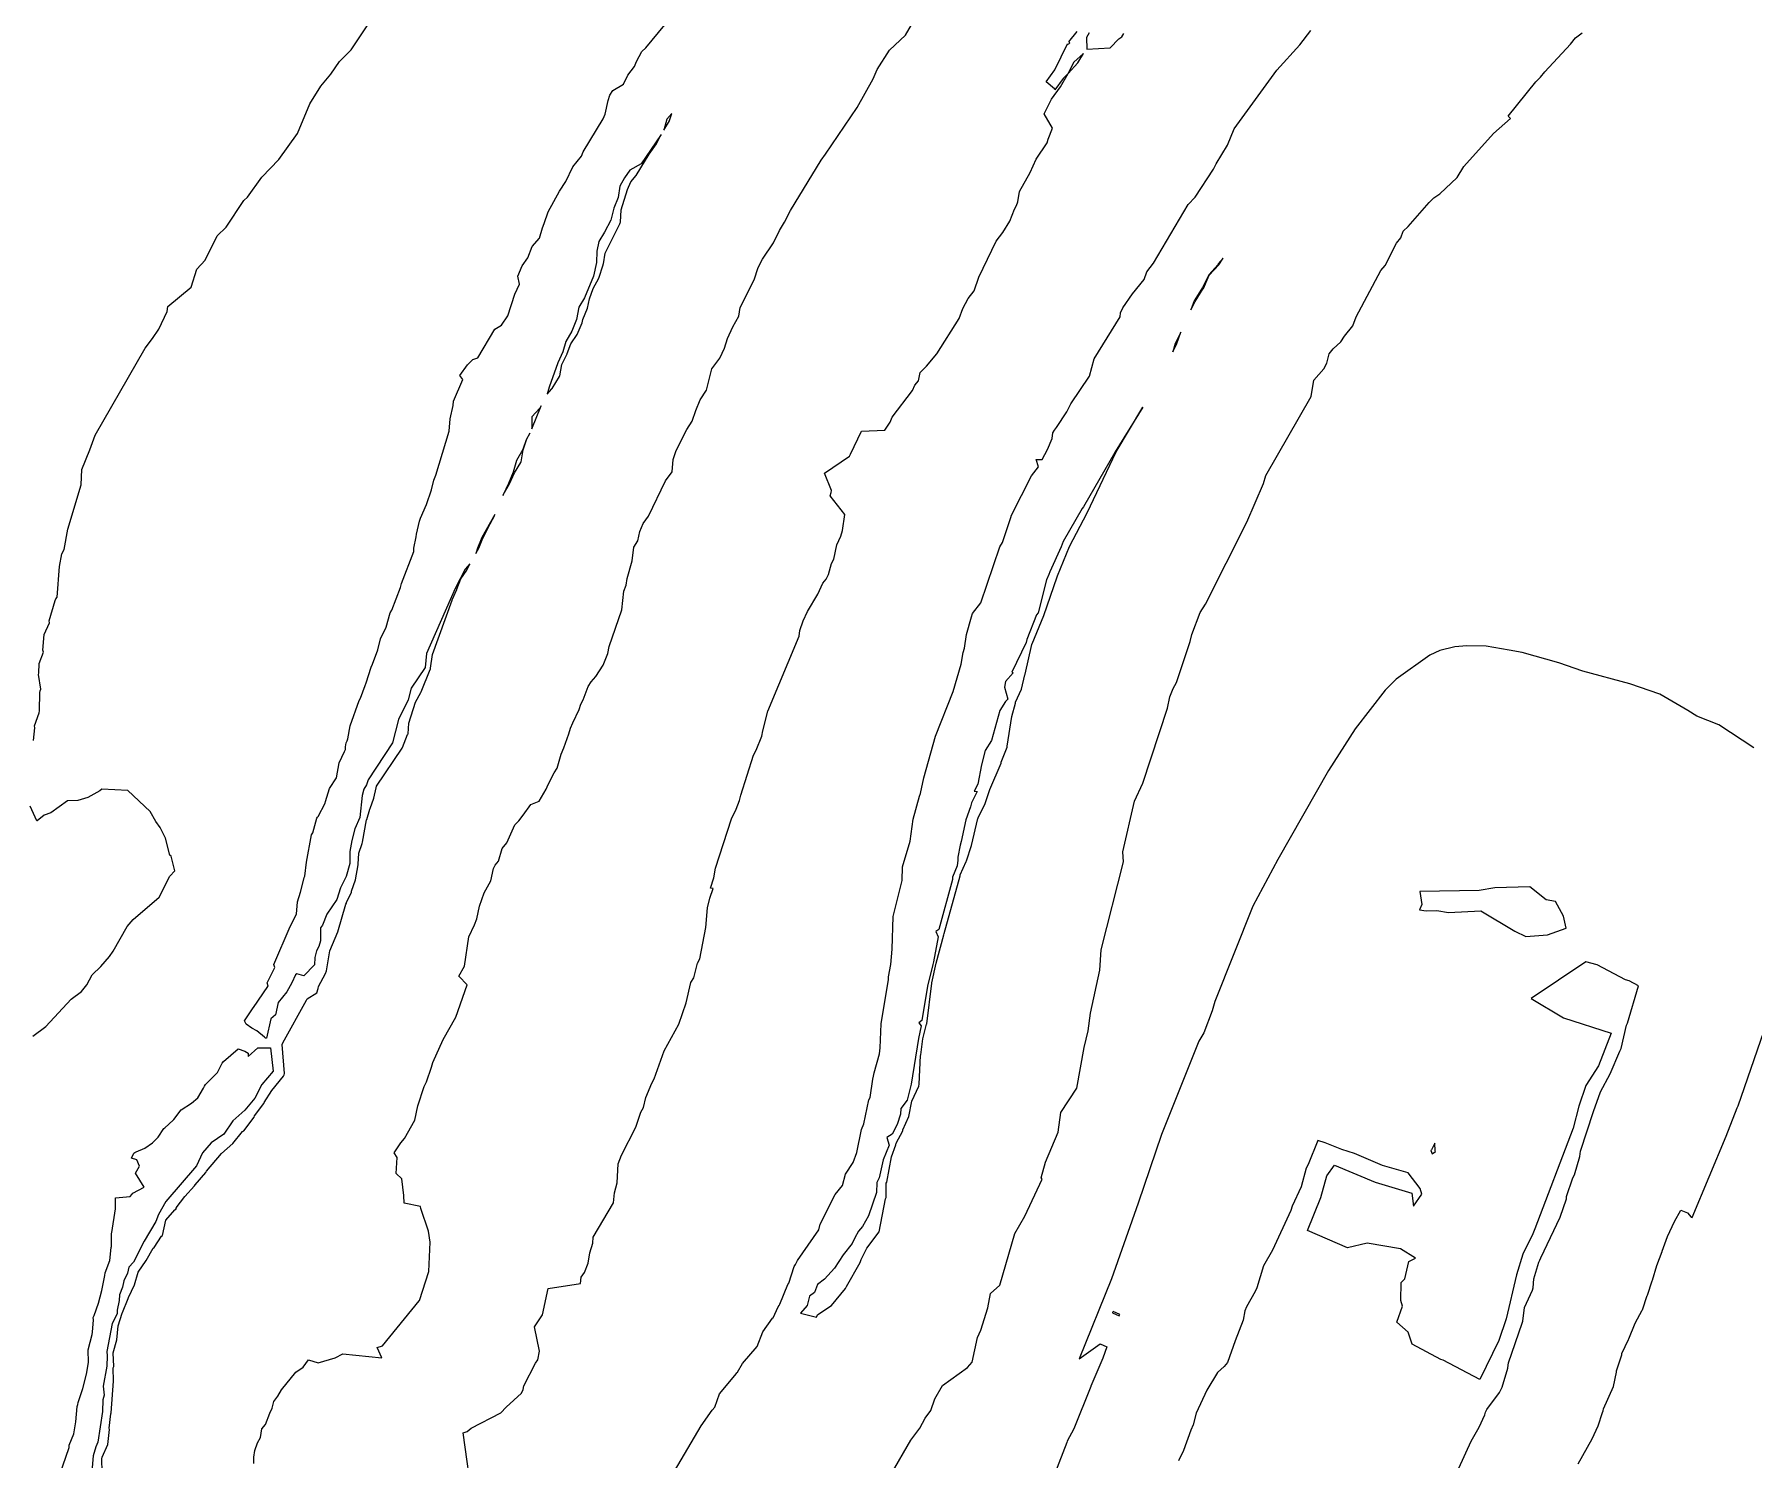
# Model space of a CAD drawing. Header units: metres. Extents: x 809241 to 811075, y 9156873 to 9158251.
# Drawn here: x 809666.3 to 809903.2, y 9157853.6 to 9158050 of the extents above; entities that cross this region are included whole.
import ezdxf

# ---------------------------------------------------------------- set-up
doc = ezdxf.new("R2010")
doc.units = ezdxf.units.M
doc.layers.add('C-TOPO-MAJR', color=9, linetype='Continuous')

msp = doc.modelspace()

# ---------------------------------------------------------------- linework, layer by layer
at = {"layer": 'C-TOPO-MAJR', "color": 9, "linetype": 'Continuous', "lineweight": 5}
for points, elevation in [([(809666.14, 9157952.69), (809666.34, 9157954.45), (809666.29, 9157954.69), (809666.92, 9157956.5), (809666.97, 9157956.77), (809667.01, 9157959.32), (809667.05, 9157959.52), (809667.14, 9157959.74), (809666.85, 9157961.78), (809666.9, 9157961.98), (809666.92, 9157963.3), (809667.51, 9157964.86), (809667.42, 9157965.15), (809667.62, 9157967.28), (809668.37, 9157968.92), (809668.29, 9157969.17), (809669.15, 9157971.97), (809669.24, 9157972.19), (809669.39, 9157972.43), (809669.73, 9157976.68), (809670.03, 9157978.43), (809670.37, 9157979.01), (809670.88, 9157981.83), (809672.71, 9157987.93), (809672.79, 9157990.01), (809673.9, 9157992.74), (809674.63, 9157994.76), (809681.52, 9158006.74), (809682.55, 9158008.07), (809683.39, 9158009.36), (809684.54, 9158011.81), (809684.64, 9158012.47), (809687.88, 9158015.16), (809688.66, 9158017.62), (809689.8, 9158018.88), (809691.43, 9158022.21), (809692.69, 9158023.4), (809695.11, 9158027.1), (809695.61, 9158027.55), (809697.59, 9158030.3), (809699.96, 9158032.76), (809702.54, 9158036.32), (809704.24, 9158040.41), (809705.75, 9158042.87), (809707.13, 9158044.51), (809708.33, 9158046.24), (809709.91, 9158047.85), (809712.87, 9158052.25)], 2740), ([(809675.59, 9157851.87), (809675.57, 9157853.7), (809675.62, 9157853.92), (809676.4, 9157855.68), (809676.6, 9157857.74), (809676.56, 9157857.92), (809676.82, 9157859.9), (809676.85, 9157860.03), (809677.17, 9157864.43), (809677.14, 9157866.27), (809677.19, 9157866.42), (809677.11, 9157868.31), (809677.62, 9157870.1), (809677.79, 9157872.02), (809678.38, 9157873.77), (809678.39, 9157873.87), (809679.21, 9157875.8), (809679.25, 9157875.92), (809680.07, 9157877.7), (809680.58, 9157879.42), (809681.69, 9157881.03), (809682.65, 9157882.72), (809682.76, 9157882.84), (809683.79, 9157884.37), (809683.93, 9157884.48), (809684.39, 9157886.58), (809685.6, 9157888.03), (809685.75, 9157888.13), (809685.85, 9157888.27), (809685.81, 9157888.31), (809686.98, 9157889.86), (809688.33, 9157891.33), (809688.43, 9157891.47), (809689.9, 9157893.18), (809690, 9157893.33), (809692.04, 9157895.8), (809693.61, 9157897.18), (809694.95, 9157898.8), (809695.13, 9157898.92), (809696.53, 9157900.8), (809696.59, 9157900.96), (809697.89, 9157902.65), (809697.95, 9157902.81), (809698.99, 9157904.48), (809700.59, 9157906.46), (809700.67, 9157906.61), (809700.74, 9157906.79), (809700.43, 9157910.78), (809700.51, 9157911.03), (809703.75, 9157916.91), (809703.83, 9157917.11), (809705.18, 9157917.91), (809705.37, 9157918.53), (809705.41, 9157918.79), (809706.4, 9157920.59), (809706.53, 9157920.96), (809706.98, 9157923.7), (809708.09, 9157926.32), (809709.17, 9157930.13), (809709.26, 9157930.29), (809709.28, 9157930.38), (809709.94, 9157931.79), (809709.94, 9157931.91), (809710.53, 9157933.47), (809710.86, 9157935.55), (809710.89, 9157935.65), (809710.95, 9157937.16), (809711.41, 9157938.5), (809711.49, 9157938.69), (809712.01, 9157941.75), (809712.06, 9157941.81), (809712.48, 9157943.24), (809712.52, 9157943.32), (809713.06, 9157944.75), (809713.36, 9157946.18), (809713.42, 9157946.39), (809716.95, 9157951.62), (809716.98, 9157951.74), (809717.7, 9157953.52), (809717.77, 9157953.63), (809717.87, 9157955.1), (809718.77, 9157957.97), (809719.53, 9157959.29), (809719.55, 9157959.41), (809720.78, 9157962.45), (809720.83, 9157962.49), (809720.86, 9157962.58), (809720.86, 9157962.64), (809721.13, 9157964.56), (809723.83, 9157972.03), (809723.85, 9157972.06), (809723.85, 9157972.08), (809724.47, 9157973.5), (809724.48, 9157973.52), (809724.49, 9157973.53), (809725.04, 9157974.96), (809725.04, 9157974.96), (809725.85, 9157976.15), (809725.86, 9157976.17), (809726.27, 9157977.01), (809725.63, 9157976.28), (809724.26, 9157973.63), (809720.31, 9157964.68), (809720.09, 9157962.76), (809718.19, 9157959.89), (809717.79, 9157958.29), (809716.45, 9157955.6), (809715.6, 9157952.37), (809712.26, 9157947.25), (809712.02, 9157946.57), (809711.65, 9157945.98), (809711.45, 9157945.13), (809711.11, 9157942.06), (809710.43, 9157940.54), (809709.99, 9157938.93), (809709.74, 9157937.38), (809709.72, 9157935.75), (809709.24, 9157933.94), (809708.43, 9157932.41), (809707.93, 9157930.8), (809706.56, 9157928.78), (809705.95, 9157927.25), (809705.67, 9157926.88), (809705.7, 9157925.1), (809705.45, 9157924.29), (809705.12, 9157923.7), (809704.9, 9157922.79), (809704.86, 9157921.8), (809703.41, 9157920.25), (809702.44, 9157920.55), (809702.24, 9157920.42), (809701.74, 9157919.3), (809701.04, 9157918.05), (809699.86, 9157916.6), (809699.48, 9157914.87), (809698.83, 9157914.35), (809698.24, 9157911.67), (809698.09, 9157911.67), (809697.98, 9157911.83), (809696.93, 9157912.69), (809696.23, 9157913.04), (809695.45, 9157913.6), (809695.21, 9157914.06), (809696.43, 9157915.86), (809696.48, 9157915.91), (809698.45, 9157918.8), (809698.46, 9157918.82), (809698.32, 9157919.32), (809699.39, 9157921.41), (809699.27, 9157921.83), (809701.5, 9157927.08), (809702.38, 9157928.78), (809702.51, 9157930.45), (809702.94, 9157931.77), (809703.39, 9157933.58), (809703.46, 9157933.79), (809703.53, 9157934.01), (809703.75, 9157935.92), (809704.43, 9157939.7), (809704.64, 9157939.97), (809705.17, 9157942.01), (809705.26, 9157942.13), (809705.36, 9157942.24), (809706.32, 9157944.05), (809706.37, 9157944.29), (809706.95, 9157946.08), (809707.9, 9157947.56), (809708.25, 9157949.61), (809709.02, 9157951.19), (809709.12, 9157951.47), (809709.15, 9157951.8), (809709.24, 9157952.38), (809709.37, 9157952.63), (809709.47, 9157952.94), (809709.78, 9157954.73), (809711.04, 9157958.21), (809711.2, 9157958.51), (809711.83, 9157960.27), (809711.99, 9157960.63), (809712.69, 9157962.79), (809712.87, 9157963.19), (809713.59, 9157965.17), (809713.94, 9157966.72), (809714.73, 9157968.32), (809715.3, 9157970.26), (809715.53, 9157970.67), (809716.72, 9157973.76), (809716.86, 9157974.33), (809718.55, 9157978.74), (809718.53, 9157979.21), (809718.87, 9157980.77), (809718.9, 9157981.14), (809719.35, 9157982.93), (809719.49, 9157983.32), (809720.28, 9157985.21), (809720.98, 9157987.21), (809721.31, 9157988.54), (809721.59, 9157989.27), (809723.44, 9157995.29), (809723.56, 9157996.99), (809723.97, 9157998.87), (809724.04, 9157999.43), (809725.31, 9158002.41), (809724.89, 9158002.98), (809725.95, 9158004.46), (809726.67, 9158005.21), (809727.39, 9158005.43), (809729.71, 9158009.35), (809730.65, 9158009.91), (809731.5, 9158011.19), (809732.46, 9158014.18), (809733.12, 9158015.57), (809732.88, 9158016.67), (809733.46, 9158018.09), (809734.27, 9158019.2), (809734.87, 9158020.74), (809735.86, 9158021.89), (809736.26, 9158023.31), (809736.53, 9158023.92), (809737.05, 9158025.55), (809738.62, 9158028.38), (809739.5, 9158029.7), (809740.46, 9158031.75), (809741.65, 9158033.22), (809741.89, 9158033.82), (809744.63, 9158038.37), (809744.93, 9158038.99), (809745.32, 9158040.88), (809745.57, 9158041.61), (809745.97, 9158042.27), (809747.46, 9158043.14), (809748.06, 9158044.36), (809748.97, 9158045.57), (809749.24, 9158046.25), (809749.98, 9158047.64), (809750.54, 9158048.15), (809753.15, 9158051.31)], 2730), ([(809696.52, 9157853.07), (809696.49, 9157853.92), (809696.62, 9157854.88), (809696.99, 9157855.9), (809697.4, 9157856.65), (809697.61, 9157857.86), (809698.12, 9157858.43), (809698.72, 9157860.02), (809699.04, 9157860.7), (809699.25, 9157861.61), (809699.82, 9157862.36), (809700.32, 9157863.23), (809702.29, 9157865.63), (809703.29, 9157866.36), (809704.03, 9157867.37), (809705.38, 9157866.95), (809707.7, 9157867.64), (809708.78, 9157868.16), (809714.14, 9157867.64), (809713.49, 9157869.06), (809714.25, 9157869.27), (809719.3, 9157875.49), (809719.31, 9157875.51), (809719.32, 9157875.53), (809720.64, 9157879.5), (809720.82, 9157883.55), (809720.59, 9157885.1), (809719.53, 9157888.18), (809719.49, 9157888.49), (809717.21, 9157888.95), (809717.18, 9157890), (809716.88, 9157892.3), (809716.1, 9157893.04), (809716.24, 9157895.21), (809715.86, 9157895.89), (809716.78, 9157897.27), (809717.26, 9157897.87), (809718.68, 9157900.37), (809719.08, 9157902.33), (809719.97, 9157905), (809720.28, 9157905.65), (809721, 9157907.66), (809721.17, 9157908.3), (809722.59, 9157911.5), (809724.33, 9157914.58), (809725.92, 9157919.03), (809724.75, 9157920.2), (809725.55, 9157921.61), (809726.13, 9157925.63), (809726.93, 9157927.28), (809727.24, 9157928.12), (809727.6, 9157929.88), (809728.26, 9157931.71), (809729.14, 9157933.37), (809729.55, 9157935.04), (809729.78, 9157935.52), (809730.21, 9157936.07), (809730.73, 9157937.8), (809731.35, 9157938.6), (809732.49, 9157941.09), (809733, 9157941.62), (809733.62, 9157942.38), (809734.68, 9157943.89), (809735.83, 9157944.33), (809736.8, 9157945.97), (809737.06, 9157946.62), (809737.88, 9157948.22), (809738.29, 9157948.9), (809738.84, 9157950.81), (809739.23, 9157951.68), (809739.93, 9157953.61), (809740.14, 9157954.37), (809740.44, 9157955.11), (809741.34, 9157956.94), (809741.56, 9157957.68), (809741.88, 9157958.28), (809742.59, 9157960.11), (809742.97, 9157960.79), (809743.61, 9157961.52), (809744.62, 9157963.05), (809745.3, 9157964.7), (809745.46, 9157965.64), (809747.21, 9157970.7), (809747.51, 9157973.26), (809747.79, 9157974.11), (809747.96, 9157975.03), (809748.63, 9157977.44), (809748.85, 9157979.34), (809749.41, 9157980.21), (809749.7, 9157981.5), (809750.14, 9157982.58), (809750.89, 9157983.62), (809753.23, 9157988.47), (809754.14, 9157989.71), (809754.29, 9157991.43), (809754.71, 9157992.67), (809756.17, 9157995.55), (809756.92, 9157996.69), (809757.4, 9157998.16), (809758.03, 9157999.64), (809758.9, 9158000.95), (809759.61, 9158003.92), (809760.73, 9158005.35), (809761.38, 9158006.74), (809761.76, 9158008.09), (809762.5, 9158009.7), (809763.35, 9158011.16), (809763.53, 9158012.35), (809765.44, 9158016.17), (809766.02, 9158017.85), (809766.58, 9158019), (809768.12, 9158021.28), (809768.92, 9158022.97), (809769.61, 9158024.1), (809770.44, 9158025.74), (809774.66, 9158032.66), (809775.26, 9158033.48), (809779.66, 9158039.89), (809781.86, 9158043.86), (809782.42, 9158045.17), (809784.08, 9158047.82), (809786.31, 9158049.87), (809787.13, 9158051.31)], 2720), ([(809726.66, 9157847.76), (809725.37, 9157857.27), (809725.92, 9157857.46), (809726.44, 9157857.92), (809730.54, 9157860.04), (809731.26, 9157860.84), (809733.4, 9157862.75), (809733.62, 9157863.24), (809733.73, 9157863.77), (809735.3, 9157866.9), (809735.63, 9157867.34), (809735.88, 9157868.55), (809735.2, 9157871.91), (809736.27, 9157873.57), (809737.05, 9157877.17), (809741.5, 9157877.87), (809741.63, 9157878.73), (809742.09, 9157879.4), (809742.56, 9157880.69), (809742.8, 9157882.11), (809743.21, 9157883.44), (809743.27, 9157884.24), (809746.05, 9157888.97), (809746.2, 9157890.36), (809746.37, 9157891.06), (809746.59, 9157891.73), (809746.71, 9157894.34), (809747.17, 9157895.55), (809749.12, 9157899.4), (809749.85, 9157901.48), (809750.18, 9157902.12), (809750.53, 9157903.5), (809751.34, 9157905.47), (809751.69, 9157906.05), (809753.03, 9157909.93), (809755.09, 9157913.58), (809756.07, 9157916.53), (809756.71, 9157919.36), (809757.12, 9157919.97), (809757.64, 9157922.03), (809757.96, 9157922.62), (809758.79, 9157926.92), (809759.04, 9157929.61), (809759.35, 9157930.98), (809759.78, 9157932.29), (809759.45, 9157932.34), (809759.89, 9157933.76), (809760.11, 9157935.12), (809762.34, 9157941.9), (809762.98, 9157943.21), (809763.45, 9157944.44), (809763.6, 9157945.15), (809765.37, 9157950.67), (809765.72, 9157951.34), (809766.52, 9157953.28), (809766.65, 9157954.04), (809767.35, 9157956.72), (809771.66, 9157967.07), (809771.73, 9157967.85), (809772.22, 9157969.18), (809772.81, 9157970.47), (809774.2, 9157972.86), (809774.9, 9157974.35), (809775.35, 9157974.93), (809775.67, 9157975.57), (809776.12, 9157977.08), (809776.43, 9157977.68), (809776.82, 9157979.67), (809777.4, 9157980.84), (809777.61, 9157981.61), (809777.96, 9157983.85), (809775.91, 9157986.38), (809776.07, 9157986.88), (809776.12, 9157987.13), (809775.14, 9157989.54), (809778.58, 9157991.89), (809778.74, 9157992.15), (809780.22, 9157995.31), (809783.47, 9157995.44), (809784.21, 9157996.56), (809784.45, 9157997.26), (809787.26, 9158000.93), (809787.6, 9158001.65), (809788.08, 9158002.23), (809788.32, 9158003.41), (809789.21, 9158004.28), (809790.61, 9158005.97), (809793.68, 9158010.83), (809794.21, 9158012.21), (809794.93, 9158013.58), (809795.75, 9158014.64), (809796.42, 9158016.52), (809798.8, 9158021.51), (809799.73, 9158022.68), (809800.67, 9158024.25), (809801.32, 9158025.9), (809801.61, 9158026.43), (809801.8, 9158026.93), (809802.01, 9158028.32), (809803.5, 9158030.94), (809804.3, 9158032.81), (809805.81, 9158035.04), (809805.95, 9158035.53), (809806.55, 9158037.05), (809805.43, 9158039.06), (809806.43, 9158041.04), (809807.66, 9158042.76), (809808.72, 9158044.58), (809810.03, 9158046.08), (809810.83, 9158047.36), (809809.5, 9158046.16), (809808.73, 9158044.64), (809808.68, 9158044.57), (809808.01, 9158043.9), (809806.87, 9158042.34), (809806.85, 9158042.49), (809805.7, 9158043.46), (809806.88, 9158045.12), (809808.61, 9158048.67), (809808.66, 9158048.65), (809808.82, 9158048.69), (809808.95, 9158048.84), (809808.8, 9158048.94), (809809.95, 9158050.4)], 2710), ([(809753.55, 9157850.46), (809758.14, 9157858.27), (809759.64, 9157860.43), (809760.01, 9157860.84), (809760.67, 9157862.67), (809763.03, 9157865.46), (809763.03, 9157865.54), (809763.13, 9157865.67), (809763.86, 9157866.84), (809765.85, 9157869.17), (809766.64, 9157871.21), (809767.97, 9157873.07), (809768.05, 9157873.15), (809768.77, 9157874.66), (809768.89, 9157874.83), (809768.99, 9157875), (809770.07, 9157877.72), (809770.21, 9157877.92), (809770.95, 9157880.22), (809771.16, 9157880.47), (809771.43, 9157881.05), (809774.35, 9157885.26), (809774.56, 9157886.05), (809776.62, 9157890.14), (809777.61, 9157891.37), (809778.02, 9157892.95), (809779.09, 9157894.52), (809779.58, 9157895.94), (809780.25, 9157899.11), (809780.57, 9157899.86), (809781.23, 9157903.18), (809781.42, 9157903.52), (809781.78, 9157906.04), (809781.89, 9157906.45), (809781.97, 9157906.88), (809782.7, 9157909.5), (809782.81, 9157910.33), (809782.96, 9157913.67), (809783.94, 9157919.74), (809783.96, 9157920.12), (809784.29, 9157921.84), (809784.48, 9157923.93), (809784.6, 9157928.42), (809785.85, 9157933.4), (809785.89, 9157935.26), (809786.96, 9157938.81), (809787.38, 9157941.86), (809788.22, 9157945.04), (809788.35, 9157945.38), (809788.84, 9157947.53), (809790.45, 9157953.3), (809792.87, 9157959.43), (809793.96, 9157963.22), (809794.27, 9157964.82), (809794.45, 9157965.42), (809794.7, 9157967.28), (809795.38, 9157969.74), (809795.54, 9157970.17), (809796.69, 9157971.64), (809799.3, 9157979.37), (809799.68, 9157979.98), (809800.82, 9157983.41), (809800.9, 9157983.76), (809803.67, 9157989.15), (809804.62, 9157990.42), (809804.3, 9157991.43), (809805.13, 9157991.43), (809805.89, 9157992.78), (809806.5, 9157994.3), (809806.59, 9157995.08), (809806.82, 9157995.43), (809807.12, 9157995.82), (809808.51, 9157997.96), (809809.09, 9157999.09), (809811.65, 9158002.88), (809812.31, 9158005.3), (809815.88, 9158011.06), (809815.94, 9158011.62), (809816.27, 9158012.3), (809817.58, 9158014.25), (809819.17, 9158016.2), (809819.55, 9158017.28), (809820.46, 9158018.48), (809825.27, 9158026.54), (809826.2, 9158027.57), (809828.75, 9158031.4), (809829.1, 9158032.15), (809830.67, 9158034.74), (809831.6, 9158036.95), (809837.48, 9158045.07), (809840.66, 9158048.54), (809842.15, 9158050.51)], 2700), ([(809784.31, 9157851.59), (809787.02, 9157856.28), (809788.28, 9157857.94), (809789.01, 9157859.33), (809789.81, 9157860.39), (809790.35, 9157861.96), (809791.39, 9157863.81), (809794.84, 9157866.29), (809795.47, 9157867.05), (809796.21, 9157870.43), (809796.66, 9157871.42), (809797.66, 9157874.52), (809798, 9157876.47), (809799.3, 9157877.63), (809801.37, 9157884.77), (809802.76, 9157887.16), (809805.13, 9157892.26), (809805, 9157892.42), (809805.58, 9157894.58), (809807.35, 9157898.74), (809807.71, 9157901.43), (809809.93, 9157904.77), (809810.9, 9157910.41), (809811.49, 9157912.69), (809811.78, 9157915.13), (809813.09, 9157921.06), (809813.28, 9157923.83), (809816.34, 9157935.99), (809816.25, 9157937.36), (809817.87, 9157944.35), (809819.01, 9157946.82), (809822.42, 9157957.15), (809822.73, 9157958.71), (809823.19, 9157959.84), (809823.64, 9157960.66), (809825.54, 9157966.35), (809825.75, 9157967.28), (809826.92, 9157970.33), (809827.63, 9157971.48), (809833.35, 9157982.77), (809835.61, 9157988.11), (809835.97, 9157989.2), (809842.21, 9158000.07), (809842.58, 9158002.32), (809843.95, 9158003.9), (809844.35, 9158004.7), (809844.7, 9158005.95), (809845.22, 9158006.68), (809846.28, 9158007.6), (809846.81, 9158008.39), (809847.96, 9158009.81), (809848.42, 9158011.08), (809851.82, 9158017.46), (809852.41, 9158018.16), (809853.95, 9158021.21), (809854.54, 9158021.95), (809854.87, 9158022.86), (809855.55, 9158023.52), (809858.44, 9158026.83), (809859.1, 9158027.45), (809859.92, 9158028.01), (809862.3, 9158030.26), (809863.26, 9158031.8), (809867.31, 9158036.34), (809869.67, 9158038.38), (809869.34, 9158038.7), (809873.18, 9158043.46), (809873.82, 9158044.09), (809874.38, 9158044.83), (809877.95, 9158048.63), (809878.64, 9158049.49), (809879.53, 9158050.21)], 2690), ([(809811.59, 9158050.2), (809811.24, 9158049.55), (809811.29, 9158047.95), (809814.52, 9158048.15), (809815.68, 9158049.38), (809816.13, 9158049.66), (809816.38, 9158050.09)], 2710), ([(809903.22, 9157951.66), (809898.39, 9157954.83), (809895.33, 9157956.02), (809894.09, 9157956.84), (809890.23, 9157959.09), (809886.12, 9157960.49), (809879.62, 9157962.22), (809876.31, 9157963.38), (809871.29, 9157964.82), (809869.49, 9157965.12), (809866.31, 9157965.69), (809863.63, 9157965.72), (809862, 9157965.6), (809859.94, 9157965.1), (809858.55, 9157964.45), (809853.92, 9157961.16), (809852.41, 9157959.61), (809848.25, 9157954.31), (809848.25, 9157954.31), (809844.58, 9157948.55), (809837.63, 9157936.29), (809834.17, 9157929.87), (809828.93, 9157916.72), (809828.56, 9157915.42), (809827.41, 9157912.42), (809826.74, 9157911.24), (809821.59, 9157898.38), (809818.36, 9157888.96), (809814.71, 9157878.49), (809810.21, 9157867.47), (809813.11, 9157869.54), (809814.03, 9157869.14), (809813.51, 9157867.59), (809811.86, 9157863.74), (809811.82, 9157863.67), (809809.52, 9157857.85), (809808.58, 9157856.14), (809808.52, 9157855.95), (809806.33, 9157850.27)], 2690), ([(809666.05, 9157911.94), (809667.84, 9157913.3), (809671.31, 9157917.03), (809672.74, 9157918.1), (809673.47, 9157919.04), (809674.22, 9157920.42), (809675.42, 9157921.53), (809676.6, 9157922.94), (809677.13, 9157923.68), (809679.06, 9157927.06), (809679.88, 9157928.03), (809683.46, 9157931.08), (809684.92, 9157934), (809685.64, 9157934.71), (809685.1, 9157936.75), (809684.94, 9157936.88), (809684.33, 9157939.24), (809683.58, 9157940.7), (809683, 9157941.51), (809682.23, 9157942.9), (809679.13, 9157945.79), (809675.57, 9157945.97), (809675.28, 9157945.77), (809673.65, 9157944.84), (809672.23, 9157944.41), (809670.82, 9157944.38), (809668.52, 9157942.74), (809667.61, 9157942.38), (809666.66, 9157941.64), (809666.63, 9157941.63), (809666.59, 9157941.64), (809665.68, 9157943.66)], 2740), ([(809862.55, 9157852.44), (809864.27, 9157856.16), (809865.33, 9157858.05), (809866.12, 9157859.79), (809866.23, 9157860.15), (809866.43, 9157860.49), (809868.16, 9157862.84), (809868.52, 9157863.59), (809869.3, 9157866.19), (809869.37, 9157866.61), (809869.39, 9157866.95), (809871.28, 9157872.41), (809871.35, 9157872.7), (809871.61, 9157874.58), (809872.7, 9157876.96), (809872.81, 9157877.29), (809872.88, 9157878.53), (809873.56, 9157880.83), (809873.69, 9157881.1), (809873.85, 9157881.39), (809876.5, 9157887.03), (809877.37, 9157889.53), (809877.4, 9157889.87), (809878.27, 9157892.44), (809878.51, 9157892.83), (809879.24, 9157895.39), (809879.33, 9157896.09), (809881.1, 9157901.59), (809882.09, 9157904.3), (809883.38, 9157906.77), (809884.73, 9157909.88), (809884.92, 9157910.23), (809885.65, 9157913.45), (809885.77, 9157913.72), (809887.32, 9157918.89), (809886.02, 9157919.57), (809885.51, 9157919.72), (809881.61, 9157921.76), (809880.07, 9157922.21), (809872.51, 9157917.16), (809876.99, 9157914.48), (809883.55, 9157912.35), (809881.81, 9157907.88), (809880.07, 9157905.16), (809879.07, 9157902.3), (809878.3, 9157899.25), (809873, 9157885.4), (809872.73, 9157884.72), (809871.37, 9157881.91), (809870.48, 9157879.08), (809869.08, 9157873), (809868.04, 9157870.03), (809865.42, 9157864.65), (809860.41, 9157867.29), (809860.05, 9157867.41), (809856.12, 9157869.49), (809855.56, 9157871.17), (809854.02, 9157872.52), (809854.78, 9157874.73), (809854.54, 9157875.53), (809854.58, 9157878.02), (809855.1, 9157878.53), (809855.64, 9157880.89), (809856.58, 9157881.34), (809854.5, 9157882.66), (809849.94, 9157883.41), (809847.2, 9157882.78), (809841.7, 9157885.19), (809843.52, 9157889.73), (809844.35, 9157892.72), (809845.43, 9157894.18), (809851.02, 9157891.81), (809856.05, 9157890.31), (809856.28, 9157888.54), (809857.45, 9157890.17), (809857.2, 9157890.95), (809855.58, 9157893.14), (809852.04, 9157894.13), (809848.17, 9157895.76), (809846.41, 9157896.31), (809844.15, 9157897.26), (809843.12, 9157897.58), (809841.79, 9157894.26), (809841.52, 9157893.76), (809840.83, 9157891.19), (809839.56, 9157888.51), (809839.39, 9157887.95), (809836.86, 9157882.46), (809835.61, 9157880.28), (809834.73, 9157877.26), (809834.5, 9157876.77), (809833.31, 9157874.67), (809833.06, 9157874.08), (809832.81, 9157872.83), (809831.71, 9157869.97), (809830.65, 9157866.98), (809830.23, 9157866.44), (809829.28, 9157865.62), (809827.81, 9157863.16), (809826.36, 9157860), (809825.95, 9157858.39), (809825.61, 9157857.65), (809824.62, 9157854.87), (809823.9, 9157853.43)], 2700), ([(809879.01, 9157853), (809880.94, 9157856.46), (809881.77, 9157858.24), (809882.33, 9157860.09), (809882.44, 9157860.31), (809882.49, 9157860.6), (809883.86, 9157863.69), (809884.28, 9157865.66), (809884.29, 9157865.84), (809884.99, 9157868.05), (809885.03, 9157868.23), (809885.92, 9157870.13), (809885.99, 9157870.24), (809886.84, 9157872.41), (809887.81, 9157874.19), (809887.84, 9157874.26), (809888.52, 9157876.2), (809888.56, 9157876.27), (809889.19, 9157878.25), (809889.22, 9157878.31), (809889.84, 9157880.37), (809890.56, 9157882.3), (809890.59, 9157882.34), (809891.31, 9157884.34), (809892.25, 9157886.39), (809893.15, 9157887.98), (809894.08, 9157887.61), (809894.57, 9157887.03), (809894.71, 9157886.94), (809899.38, 9157898.16), (809900.92, 9157902.07), (809901.06, 9157902.37), (809905.89, 9157916.43)], 2690), ([(809669.79, 9157851.55), (809671.06, 9157855.28), (809671.08, 9157855.58), (809671.7, 9157857.17), (809671.98, 9157858.79), (809672.16, 9157860.9), (809672.26, 9157861.2), (809672.3, 9157861.49), (809672.95, 9157863.4), (809673.46, 9157865.36), (809673.71, 9157866.98), (809673.66, 9157868.71), (809674.21, 9157870.84), (809674.26, 9157871.16), (809674.4, 9157872.88), (809674.37, 9157873.17), (809674.49, 9157873.44), (809675.08, 9157875.14), (809675.54, 9157876.92), (809675.96, 9157878.98), (809676.01, 9157879.36), (809676.68, 9157881.02), (809676.84, 9157882.82), (809676.87, 9157882.96), (809676.9, 9157884.81), (809676.93, 9157884.91), (809677.44, 9157888.14), (809677.45, 9157889.69), (809679.44, 9157889.86), (809679.67, 9157890.15), (809679.85, 9157890.31), (809681.41, 9157891.14), (809680.21, 9157893.05), (809680.75, 9157894.05), (809680.39, 9157894.9), (809679.65, 9157895.13), (809679.97, 9157895.81), (809680.12, 9157895.92), (809680.27, 9157896.01), (809681.5, 9157896.52), (809682.54, 9157897.24), (809683.31, 9157898.05), (809684.09, 9157899.23), (809684.25, 9157899.33), (809685.4, 9157900.38), (809685.48, 9157900.47), (809686.51, 9157901.8), (809687.91, 9157902.72), (809688.77, 9157903.47), (809689.55, 9157904.79), (809689.7, 9157905.08), (809689.84, 9157905.3), (809691.32, 9157906.74), (809691.49, 9157906.92), (809692.13, 9157908.24), (809692.33, 9157908.46), (809694.34, 9157910.21), (809695.28, 9157909.87), (809695.71, 9157909.61), (809695.72, 9157909.16), (809697.07, 9157910.32), (809698.8, 9157910.33), (809699.16, 9157907.13), (809697.61, 9157905.27), (809696.65, 9157903.42), (809695.25, 9157901.75), (809693.61, 9157900.28), (809692.39, 9157898.46), (809690.62, 9157897.23), (809689.42, 9157895.88), (809688.62, 9157894.08), (809684.38, 9157889.16), (809683.36, 9157887.39), (809682.99, 9157886.39), (809681.37, 9157883.68), (809679.93, 9157880.79), (809679.27, 9157880.1), (809679.1, 9157879.29), (809678.6, 9157878.25), (809678.42, 9157877.37), (809677.99, 9157876.31), (809677.94, 9157875.52), (809677.67, 9157874.2), (809677.67, 9157873.7), (809676.99, 9157872.34), (809676.27, 9157868.5), (809676.31, 9157867.92), (809676.24, 9157866.5), (809675.74, 9157863.72), (809675.89, 9157862.47), (809675.71, 9157861.86), (809675.66, 9157860.24), (809675.02, 9157856.02), (809674.71, 9157855.36), (809674.36, 9157854.11), (809674.17, 9157851.96)], 2730)]:
    msp.add_lwpolyline(points, dxfattribs=dict(at, elevation=elevation))
for points, elevation in [([(809753.43, 9158038.29), (809752.98, 9158036.79), (809753.77, 9158038.09), (809753.79, 9158038.11), (809754.1, 9158039.1), (809753.43, 9158038.29)], 2730), ([(809737.19, 9158001.39), (809736.91, 9158000.41), (809737.59, 9158001.16), (809737.6, 9158001.18), (809737.61, 9158001.21), (809738.63, 9158002.83), (809738.63, 9158002.89), (809738.65, 9158002.95), (809738.96, 9158004.51), (809739.67, 9158005.97), (809739.7, 9158006.01), (809740.18, 9158007.35), (809741.07, 9158008.64), (809741.73, 9158010.24), (809741.86, 9158010.68), (809742.48, 9158012.28), (809742.77, 9158013.57), (809743.26, 9158014.95), (809744.05, 9158016.41), (809744.62, 9158018.25), (809744.66, 9158018.31), (809744.69, 9158018.37), (809744.93, 9158019.83), (809746.88, 9158023.79), (809746.92, 9158023.88), (809747, 9158024.03), (809747.02, 9158024.13), (809747.13, 9158025.81), (809748.01, 9158028.62), (809748.47, 9158029.65), (809749.17, 9158030.53), (809750.96, 9158033.5), (809751.99, 9158034.92), (809752.65, 9158036.19), (809749.86, 9158032.14), (809748.3, 9158031.28), (809747.56, 9158030.23), (809746.94, 9158029.08), (809746.73, 9158027.53), (809746.1, 9158026.05), (809745.7, 9158024.37), (809744.82, 9158022.72), (809744.05, 9158021.46), (809743.79, 9158020.1), (809743.71, 9158018.55), (809743.33, 9158016.65), (809742.05, 9158013.7), (809741.28, 9158012.4), (809740.95, 9158010.71), (809740.31, 9158009.09), (809739.5, 9158007.67), (809739.08, 9158006.24), (809738.39, 9158004.71), (809737.19, 9158001.39)], 2730), ([(809826.06, 9158013.27), (809825.61, 9158012.05), (809826.22, 9158013.2), (809827.34, 9158014.97), (809827.35, 9158014.98), (809828.13, 9158016.81), (809829.48, 9158018.25), (809830.06, 9158019.16), (809829.4, 9158018.36), (809829.39, 9158018.29), (809828.11, 9158016.84), (809828.09, 9158016.82), (809827.21, 9158015.09), (809826.06, 9158013.27)], 2700), ([(809823.44, 9158007.4), (809823.16, 9158006.23), (809823.7, 9158007.41), (809824.26, 9158008.96), (809823.5, 9158007.49), (809823.44, 9158007.4)], 2700), ([(809734.81, 9157997.3), (809734.8, 9157995.62), (809736.1, 9157998.81), (809735.92, 9157998.5), (809734.81, 9157997.3)], 2730), ([(809772.75, 9157874.85), (809771.85, 9157873.8), (809774.02, 9157873.24), (809774.19, 9157873.53), (809775.75, 9157874.61), (809776.11, 9157874.82), (809778.04, 9157877.19), (809778.15, 9157877.45), (809780.05, 9157880.75), (809780.19, 9157881.18), (809780.97, 9157882.72), (809782.69, 9157884.99), (809783.55, 9157889.55), (809783.64, 9157889.74), (809783.65, 9157891.68), (809783.71, 9157891.82), (809784.37, 9157895.3), (809784.95, 9157896.98), (809785, 9157897.22), (809785.93, 9157898.89), (809785.94, 9157899.04), (809786.76, 9157900.89), (809787.19, 9157902.98), (809788.14, 9157905.07), (809788.19, 9157905.32), (809788.39, 9157909.27), (809788.41, 9157909.38), (809788.69, 9157911.58), (809789.2, 9157913.59), (809789.22, 9157913.66), (809789.95, 9157919.24), (809789.95, 9157919.29), (809790.52, 9157921.99), (809790.52, 9157922.03), (809791.58, 9157925.91), (809791.62, 9157926.09), (809793.84, 9157934.06), (809793.85, 9157934.16), (809794.65, 9157936.03), (809794.7, 9157936.12), (809795.4, 9157938.2), (809796.25, 9157941.92), (809796.3, 9157942), (809796.33, 9157942.1), (809797.19, 9157943.76), (809797.3, 9157944.03), (809797.94, 9157945.95), (809799.49, 9157949.56), (809799.47, 9157949.69), (809800.31, 9157951.75), (809800.32, 9157951.91), (809800.94, 9157956.01), (809801.47, 9157957.85), (809801.47, 9157957.96), (809802.29, 9157959.78), (809802.76, 9157961.73), (809802.81, 9157961.84), (809803.71, 9157965.92), (809803.73, 9157965.95), (809803.74, 9157965.99), (809805.37, 9157969.93), (809807.21, 9157975.25), (809807.24, 9157975.39), (809808.91, 9157979.42), (809811.33, 9157984.07), (809815.35, 9157992.45), (809819.01, 9157998.62), (809815.19, 9157992.47), (809815.13, 9157992.41), (809815.13, 9157992.37), (809810.81, 9157984.88), (809810.66, 9157984.67), (809808.01, 9157980.09), (809807.77, 9157979.37), (809806.19, 9157975.92), (809806.06, 9157975.56), (809805.72, 9157974.83), (809804.58, 9157970.26), (809804.33, 9157970.02), (809803.03, 9157966.6), (809802.92, 9157966.18), (809800.97, 9157962.12), (809801.15, 9157962.02), (809800.07, 9157960.8), (809799.93, 9157960.06), (809800.4, 9157958.37), (809800.08, 9157958.06), (809799.31, 9157956.82), (809798.16, 9157952.67), (809797.28, 9157951.33), (809796.78, 9157949.34), (809796.27, 9157946.65), (809795.75, 9157945.73), (809796.19, 9157945.65), (809795.38, 9157944.1), (809795.26, 9157943.55), (809794.6, 9157941.78), (809793.98, 9157938.77), (809793.83, 9157938.29), (809793.5, 9157936.63), (809793.51, 9157936.21), (809793.4, 9157935.43), (809792.77, 9157933.86), (809792.76, 9157933.52), (809790.91, 9157926.63), (809790.48, 9157926.35), (809790.81, 9157925.65), (809790.18, 9157922.2), (809790.11, 9157922.02), (809790.08, 9157921.83), (809789.32, 9157918.82), (809788.53, 9157914.1), (809788.12, 9157913.79), (809788.45, 9157913.37), (809788.1, 9157911.65), (809787.08, 9157905.35), (809786.53, 9157903.11), (809785.64, 9157901.97), (809785.6, 9157901.22), (809785.14, 9157899.76), (809784.45, 9157898.46), (809783.74, 9157897.99), (809784.05, 9157896.95), (809783.23, 9157894.89), (809782.66, 9157892.45), (809782.36, 9157891.8), (809782.32, 9157890.4), (809781.21, 9157887.2), (809780.37, 9157885.71), (809779.82, 9157885.07), (809779.3, 9157884.17), (809778.97, 9157883.39), (809777.73, 9157881.83), (809776.52, 9157879.98), (809775.12, 9157878.48), (809774.19, 9157877.74), (809773.77, 9157876.65), (809773.08, 9157876.14), (809772.75, 9157874.85)], 2700), ([(809730.87, 9157986.53), (809730.85, 9157986.47), (809730.88, 9157986.52), (809730.88, 9157986.53), (809731.74, 9157988.04), (809731.74, 9157988.05), (809732.42, 9157989.57), (809733.28, 9157990.99), (809733.3, 9157991.04), (809733.32, 9157991.08), (809733.62, 9157992.76), (809734.07, 9157994.11), (809734.53, 9157995.06), (809734.04, 9157994.13), (809733.58, 9157992.78), (809732.7, 9157991.29), (809732.26, 9157989.65), (809731.6, 9157988.11), (809730.87, 9157986.53)], 2730), ([(809727.34, 9157979.21), (809727.08, 9157978.46), (809727.52, 9157979.2), (809728.07, 9157980.56), (809728.08, 9157980.57), (809728.08, 9157980.58), (809728.81, 9157982.01), (809728.81, 9157982.02), (809729.67, 9157983.63), (809729.72, 9157983.84), (809727.92, 9157980.65), (809727.34, 9157979.21)], 2730), ([(809874.77, 9157925.92), (809877.33, 9157926.85), (809876.95, 9157928.47), (809875.87, 9157930.52), (809874.6, 9157930.73), (809872.31, 9157932.53), (809867.49, 9157932.4), (809865.35, 9157932.02), (809857.18, 9157931.86), (809857.47, 9157930.07), (809857.11, 9157929.37), (809858.05, 9157929.2), (809859.52, 9157929.28), (809861.13, 9157928.99), (809865.56, 9157929.23), (809870.26, 9157926.4), (809871.78, 9157925.66), (809874.77, 9157925.92)], 2700), ([(809859.34, 9157896.04), (809859.3, 9157896.14), (809859.24, 9157897.2), (809858.77, 9157896.27), (809858.69, 9157896.18), (809858.87, 9157895.73), (809859.34, 9157896.04)], 2700), ([(809814.82, 9157873.81), (809815.75, 9157873.42), (809815.83, 9157873.61), (809814.91, 9157874), (809814.86, 9157873.94), (809814.81, 9157873.87), (809814.82, 9157873.81)], 2690)]:
    msp.add_lwpolyline(points, close=True, dxfattribs=dict(at, elevation=elevation))

doc.saveas('drawing.dxf')
